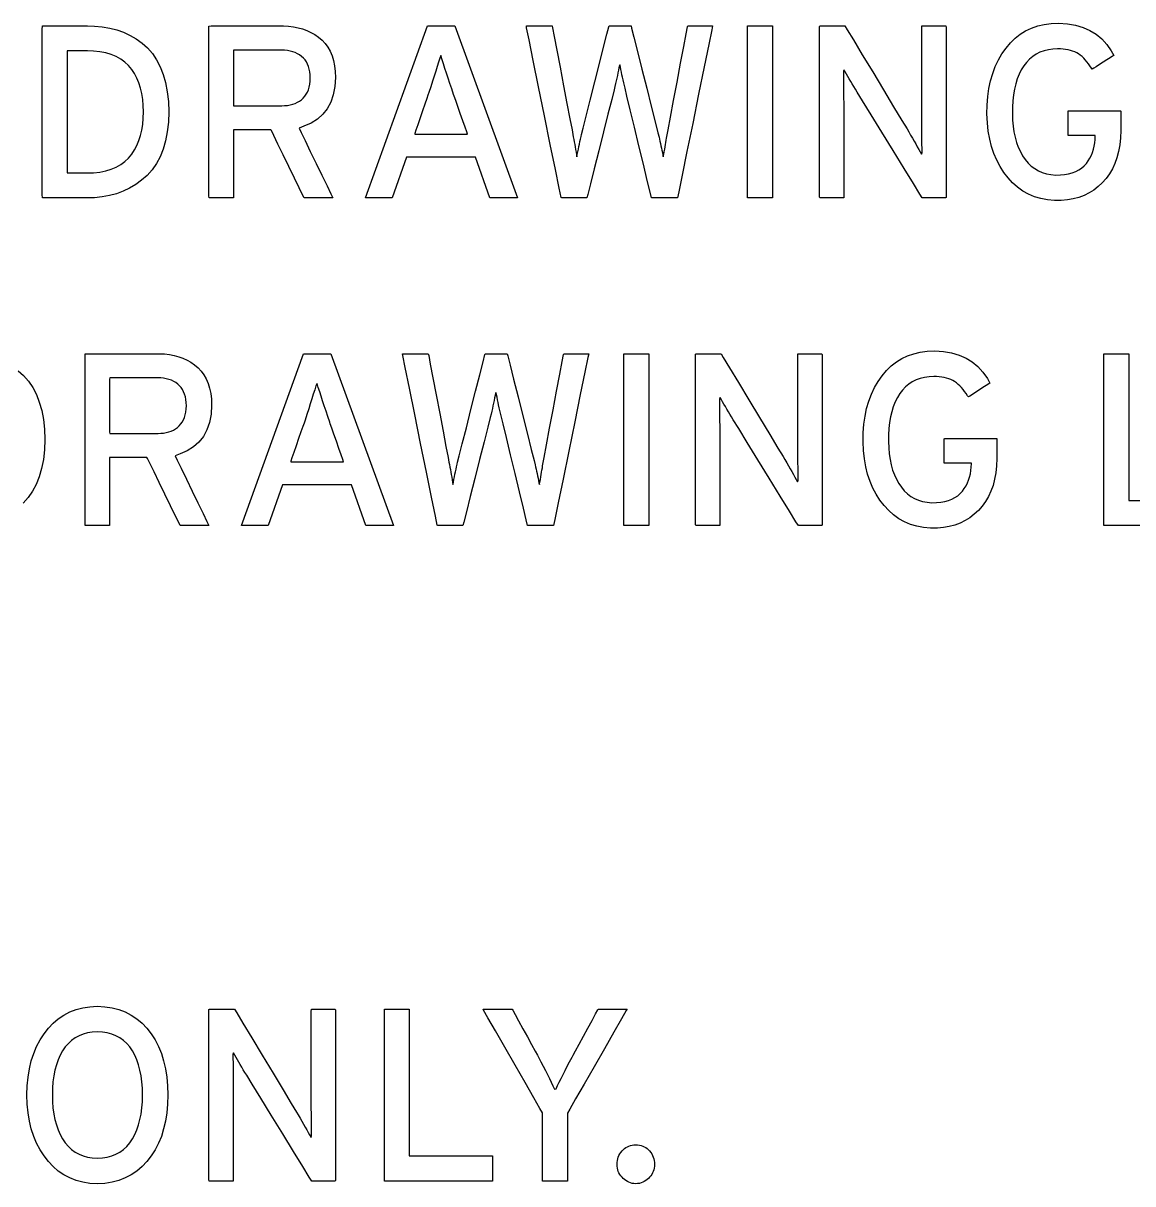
# Model space of a CAD drawing. Extents: x 1 to 47.7, y 0.2 to 33.4.
# Drawn here: x 11.884 to 13.578, y 23.892 to 25.662 of the extents above; entities that cross this region are included whole.
import ezdxf

# ---------------------------------------------------------------- set-up
doc = ezdxf.new("R2010")
doc.units = 0
doc.header["$MEASUREMENT"] = 0
doc.layers.add('6_0____DWG', color=7, linetype='CONTINUOUS')

msp = doc.modelspace()

# ---------------------------------------------------------------- linework, layer by layer
at = {"layer": '6_0____DWG'}
for points in [[(13.5592, 25.4985), (13.5588, 25.4873), (13.5577, 25.4766), (13.5559, 25.4666), (13.5534, 25.4571), (13.5503, 25.4483), (13.5465, 25.4401), (13.542, 25.4324), (13.5369, 25.4254), (13.5311, 25.419), (13.5248, 25.4131), (13.518, 25.4079), (13.5109, 25.4035), (13.5033, 25.3997), (13.4952, 25.3967), (13.4868, 25.3944), (13.4779, 25.3928), (13.4685, 25.3918), (13.4583, 25.3918), (13.4474, 25.3928), (13.4372, 25.3948), (13.4275, 25.3977), (13.4183, 25.4015), (13.4097, 25.4063), (13.4017, 25.4121), (13.3942, 25.4187), (13.3873, 25.4263), (13.3808, 25.4347), (13.375, 25.4437), (13.37, 25.4532), (13.3656, 25.4634), (13.362, 25.4743), (13.3592, 25.4857), (13.3571, 25.4978), (13.3557, 25.5105), (13.3551, 25.5239), (13.3553, 25.5375), (13.3563, 25.5505), (13.3581, 25.5629), (13.3606, 25.5747), (13.3638, 25.5859), (13.3678, 25.5965), (13.3725, 25.6064), (13.378, 25.6158), (13.3842, 25.6245), (13.3908, 25.6324), (13.3981, 25.6394), (13.4058, 25.6455), (13.4141, 25.6507), (13.423, 25.6549), (13.4325, 25.6582), (13.4425, 25.6605), (13.453, 25.662), (13.4645, 25.6624), (13.4778, 25.6615), (13.4902, 25.6594), (13.5017, 25.656), (13.5122, 25.6514), (13.5218, 25.6455), (13.5304, 25.6384), (13.5381, 25.6301), (13.5449, 25.6205), (13.5488, 25.6133), (13.5468, 25.6121), (13.5431, 25.6097), (13.5382, 25.6065), (13.5326, 25.603), (13.527, 25.5994), (13.522, 25.5961), (13.518, 25.5936), (13.5158, 25.5922), (13.5144, 25.5939), (13.5122, 25.5974), (13.5099, 25.6006), (13.5076, 25.6036), (13.5052, 25.6064), (13.5027, 25.609), (13.5002, 25.6114), (13.4975, 25.6136), (13.4949, 25.6156), (13.492, 25.6172), (13.489, 25.6186), (13.4858, 25.6198), (13.4824, 25.6209), (13.4789, 25.6217), (13.4751, 25.6224), (13.4712, 25.6229), (13.4672, 25.6232), (13.4629, 25.6233), (13.4558, 25.6229), (13.4488, 25.622), (13.4422, 25.6203), (13.436, 25.6181), (13.4302, 25.6152), (13.4249, 25.6116), (13.4199, 25.6075), (13.4153, 25.6027), (13.4112, 25.5972), (13.4074, 25.5911), (13.4041, 25.5845), (13.4013, 25.5773), (13.3989, 25.5697), (13.397, 25.5616), (13.3955, 25.553), (13.3945, 25.5439), (13.3939, 25.5343), (13.3938, 25.5243), (13.3942, 25.5146), (13.395, 25.5054), (13.3963, 25.4966), (13.398, 25.4884), (13.4002, 25.4806), (13.4029, 25.4734), (13.406, 25.4666), (13.4095, 25.4603), (13.4135, 25.4544), (13.4179, 25.4491), (13.4227, 25.4444), (13.4279, 25.4405), (13.4335, 25.4372), (13.4395, 25.4346), (13.446, 25.4326), (13.4528, 25.4314), (13.46, 25.4308), (13.4671, 25.431), (13.4736, 25.4316), (13.4797, 25.4327), (13.4853, 25.4342), (13.4905, 25.4362), (13.4952, 25.4386), (13.4995, 25.4414), (13.5034, 25.4447), (13.5068, 25.4484), (13.5097, 25.4524), (13.5122, 25.4566), (13.5144, 25.4609), (13.5162, 25.4653), (13.5177, 25.47), (13.5189, 25.4748), (13.5197, 25.4798), (13.5202, 25.4849), (13.5204, 25.49), (13.5204, 25.49), (13.5204, 25.4901), (13.5204, 25.4903), (13.5204, 25.4904), (13.5204, 25.4906), (13.5204, 25.4908), (13.5204, 25.491), (13.5204, 25.491), (13.5203, 25.4911), (13.5182, 25.4911), (13.5137, 25.4911), (13.5077, 25.4911), (13.5008, 25.4911), (13.4938, 25.4911), (13.4874, 25.4911), (13.4823, 25.4911), (13.4794, 25.4911), (13.4789, 25.4913), (13.4789, 25.4937), (13.4789, 25.4981), (13.4789, 25.5037), (13.4789, 25.5101), (13.4789, 25.5164), (13.4789, 25.522), (13.4789, 25.5263), (13.4789, 25.5285), (13.48, 25.5287), (13.486, 25.5287), (13.4959, 25.5287), (13.5084, 25.5287), (13.5219, 25.5287), (13.5352, 25.5287), (13.5467, 25.5287), (13.5552, 25.5287), (13.5591, 25.5287), (13.5592, 25.528), (13.5592, 25.5254), (13.5592, 25.5215), (13.5592, 25.5167), (13.5592, 25.5116), (13.5592, 25.5067), (13.5592, 25.5025), (13.5592, 25.4996)], [(12.1061, 25.527), (12.1054, 25.5113), (12.1037, 25.4966), (12.1011, 25.4829), (12.0974, 25.4703), (12.0928, 25.4587), (12.0872, 25.4482), (12.0806, 25.4387), (12.0729, 25.4302), (12.0645, 25.4229), (12.0555, 25.4164), (12.0462, 25.4109), (12.0363, 25.4062), (12.026, 25.4023), (12.0153, 25.3994), (12.0041, 25.3973), (11.9925, 25.3962), (11.9821, 25.3958), (11.9787, 25.3958), (11.971, 25.3958), (11.9605, 25.3958), (11.9484, 25.3958), (11.9363, 25.3958), (11.9254, 25.3958), (11.9173, 25.3958), (11.9131, 25.3958), (11.9129, 25.4012), (11.9129, 25.424), (11.9129, 25.4599), (11.9129, 25.5038), (11.9129, 25.5503), (11.9129, 25.5941), (11.9129, 25.6301), (11.9129, 25.6529), (11.9131, 25.6582), (11.9173, 25.6582), (11.9254, 25.6582), (11.9363, 25.6582), (11.9484, 25.6582), (11.9605, 25.6582), (11.971, 25.6582), (11.9787, 25.6582), (11.9821, 25.6582), (11.9927, 25.658), (12.0045, 25.6569), (12.0159, 25.655), (12.0267, 25.6522), (12.0371, 25.6485), (12.047, 25.6439), (12.0563, 25.6384), (12.0652, 25.632), (12.0736, 25.6247), (12.081, 25.6162), (12.0875, 25.6067), (12.0931, 25.5961), (12.0976, 25.5844), (12.1012, 25.5717), (12.1038, 25.5579), (12.1054, 25.543)], [(12.3606, 25.5798), (12.3596, 25.5658), (12.3572, 25.5532), (12.3533, 25.542), (12.348, 25.532), (12.3413, 25.5234), (12.3331, 25.516), (12.3235, 25.51), (12.3124, 25.5054), (12.3049, 25.5025), (12.3081, 25.4959), (12.3141, 25.4834), (12.3221, 25.4669), (12.331, 25.4486), (12.3398, 25.4304), (12.3476, 25.4142), (12.3534, 25.4021), (12.3563, 25.3961), (12.3556, 25.3958), (12.3519, 25.3958), (12.3461, 25.3958), (12.339, 25.3958), (12.3314, 25.3958), (12.3241, 25.3958), (12.318, 25.3958), (12.3139, 25.3958), (12.3125, 25.3959), (12.3103, 25.4004), (12.3051, 25.4111), (12.2978, 25.4262), (12.2893, 25.4437), (12.2807, 25.4615), (12.2727, 25.4779), (12.2664, 25.4909), (12.2628, 25.4985), (12.2617, 25.4997), (12.2578, 25.4997), (12.2509, 25.4997), (12.242, 25.4997), (12.2321, 25.4997), (12.2224, 25.4997), (12.2139, 25.4997), (12.2077, 25.4997), (12.2048, 25.4997), (12.2047, 25.4971), (12.2047, 25.4878), (12.2047, 25.4737), (12.2047, 25.4567), (12.2047, 25.4388), (12.2047, 25.4218), (12.2047, 25.4077), (12.2047, 25.3985), (12.2047, 25.3958), (12.2028, 25.3958), (12.1988, 25.3958), (12.1933, 25.3958), (12.187, 25.3958), (12.1806, 25.3958), (12.1748, 25.3958), (12.1702, 25.3958), (12.1677, 25.3958), (12.1674, 25.3988), (12.1674, 25.418), (12.1674, 25.4508), (12.1674, 25.4922), (12.1674, 25.5374), (12.1674, 25.5815), (12.1674, 25.6195), (12.1674, 25.6467), (12.1674, 25.6581), (12.1709, 25.6582), (12.1814, 25.6582), (12.1968, 25.6582), (12.2153, 25.6582), (12.2345, 25.6582), (12.2526, 25.6582), (12.2673, 25.6582), (12.2766, 25.6582), (12.281, 25.6582), (12.2888, 25.6578), (12.2963, 25.6569), (12.3034, 25.6555), (12.3103, 25.6536), (12.3168, 25.6513), (12.3231, 25.6484), (12.329, 25.645), (12.3347, 25.6411), (12.34, 25.6366), (12.3447, 25.6315), (12.3489, 25.6259), (12.3524, 25.6196), (12.3553, 25.6128), (12.3575, 25.6054), (12.3592, 25.5975), (12.3602, 25.5889)], [(12.8826, 25.3958), (12.8812, 25.3958), (12.8774, 25.3958), (12.8719, 25.3958), (12.8654, 25.3958), (12.8587, 25.3958), (12.8523, 25.3958), (12.8471, 25.3958), (12.8438, 25.3958), (12.8428, 25.3961), (12.8408, 25.4046), (12.8364, 25.4226), (12.8305, 25.4472), (12.8237, 25.4753), (12.8168, 25.5039), (12.8105, 25.5301), (12.8055, 25.5509), (12.8026, 25.5633), (12.8016, 25.5672), (12.8006, 25.5715), (12.7996, 25.5758), (12.7987, 25.5799), (12.7979, 25.5839), (12.797, 25.5878), (12.7962, 25.5916), (12.7955, 25.5953), (12.7948, 25.5989), (12.7941, 25.5979), (12.7933, 25.5943), (12.7926, 25.5906), (12.7917, 25.5868), (12.7909, 25.5828), (12.79, 25.5788), (12.7891, 25.5747), (12.7882, 25.5704), (12.7872, 25.5661), (12.7859, 25.561), (12.7822, 25.5461), (12.7765, 25.5237), (12.7696, 25.4965), (12.7623, 25.4677), (12.7554, 25.4402), (12.7496, 25.4171), (12.7456, 25.4013), (12.7442, 25.3958), (12.7426, 25.3958), (12.7388, 25.3958), (12.7333, 25.3958), (12.727, 25.3958), (12.7203, 25.3958), (12.7142, 25.3958), (12.7091, 25.3958), (12.7059, 25.3958), (12.705, 25.3965), (12.7022, 25.4105), (12.6964, 25.4391), (12.6885, 25.4775), (12.6796, 25.5211), (12.6706, 25.5654), (12.6624, 25.6057), (12.656, 25.6372), (12.6523, 25.6555), (12.652, 25.6582), (12.6547, 25.6582), (12.6594, 25.6582), (12.6654, 25.6582), (12.6721, 25.6582), (12.6787, 25.6582), (12.6846, 25.6582), (12.689, 25.6582), (12.6913, 25.6582), (12.692, 25.6554), (12.6945, 25.6423), (12.6985, 25.6213), (12.7034, 25.5952), (12.7087, 25.5671), (12.7139, 25.5399), (12.7184, 25.5164), (12.7216, 25.4996), (12.7229, 25.4925), (12.7236, 25.489), (12.7243, 25.4852), (12.725, 25.4814), (12.7257, 25.4775), (12.7264, 25.4736), (12.727, 25.4696), (12.7277, 25.4656), (12.7283, 25.4616), (12.7289, 25.4584), (12.7297, 25.4623), (12.7305, 25.4663), (12.7313, 25.4702), (12.7321, 25.4741), (12.7329, 25.478), (12.7337, 25.4818), (12.7345, 25.4857), (12.7354, 25.4894), (12.7361, 25.4926), (12.7385, 25.5021), (12.7432, 25.5206), (12.7494, 25.5451), (12.7564, 25.5729), (12.7635, 25.6009), (12.7699, 25.6261), (12.7749, 25.6458), (12.7777, 25.6568), (12.7784, 25.6582), (12.7808, 25.6582), (12.7848, 25.6582), (12.79, 25.6582), (12.7957, 25.6582), (12.8013, 25.6582), (12.8062, 25.6582), (12.8099, 25.6582), (12.8117, 25.6582), (12.8126, 25.6548), (12.8161, 25.6409), (12.8216, 25.6191), (12.8283, 25.5922), (12.8356, 25.5634), (12.8425, 25.5356), (12.8485, 25.5118), (12.8527, 25.4951), (12.8544, 25.4884), (12.8552, 25.4854), (12.8559, 25.4822), (12.8567, 25.4789), (12.8574, 25.4755), (12.8582, 25.472), (12.8589, 25.4685), (12.8596, 25.4649), (12.8603, 25.4611), (12.861, 25.4586), (12.8617, 25.4626), (12.8624, 25.4664), (12.8631, 25.4702), (12.8637, 25.4738), (12.8643, 25.4772), (12.8649, 25.4806), (12.8654, 25.4838), (12.8659, 25.4869), (12.8663, 25.4896), (12.8682, 25.4998), (12.8718, 25.519), (12.8766, 25.5443), (12.8819, 25.5727), (12.8873, 25.6012), (12.8921, 25.6267), (12.8958, 25.6464), (12.8978, 25.6571), (12.8985, 25.6582), (12.9013, 25.6582), (12.9059, 25.6582), (12.9119, 25.6582), (12.9183, 25.6582), (12.9247, 25.6582), (12.9302, 25.6582), (12.9343, 25.6582), (12.9362, 25.6582), (12.935, 25.6523), (12.9305, 25.63), (12.9235, 25.5957), (12.9149, 25.554), (12.9058, 25.5094), (12.8971, 25.4667), (12.8897, 25.4304), (12.8845, 25.4052)], [(13.2563, 25.3958), (13.2526, 25.4018), (13.2428, 25.4179), (13.2286, 25.4409), (13.2119, 25.468), (13.1945, 25.4962), (13.1784, 25.5225), (13.1652, 25.5438), (13.1569, 25.5573), (13.1543, 25.5616), (13.1518, 25.5657), (13.1494, 25.5697), (13.1471, 25.5736), (13.1449, 25.5774), (13.1428, 25.581), (13.1407, 25.5845), (13.1387, 25.588), (13.1368, 25.5913), (13.136, 25.5891), (13.136, 25.5828), (13.136, 25.5763), (13.1361, 25.5696), (13.1361, 25.5627), (13.1362, 25.5556), (13.1362, 25.5482), (13.1363, 25.5407), (13.1364, 25.533), (13.1364, 25.5282), (13.1364, 25.516), (13.1364, 25.4976), (13.1364, 25.4755), (13.1364, 25.4522), (13.1364, 25.4301), (13.1364, 25.4117), (13.1364, 25.3995), (13.1364, 25.3958), (13.1346, 25.3958), (13.1308, 25.3958), (13.1254, 25.3958), (13.1193, 25.3958), (13.113, 25.3958), (13.1072, 25.3958), (13.1026, 25.3958), (13.0999, 25.3958), (13.0994, 25.3977), (13.0994, 25.4147), (13.0994, 25.4456), (13.0994, 25.4857), (13.0994, 25.5303), (13.0994, 25.5744), (13.0994, 25.6135), (13.0994, 25.6428), (13.0994, 25.6574), (13.1002, 25.6582), (13.1033, 25.6582), (13.1084, 25.6582), (13.1146, 25.6582), (13.1212, 25.6582), (13.1276, 25.6582), (13.1331, 25.6582), (13.1368, 25.6582), (13.1383, 25.6582), (13.1418, 25.6524), (13.1512, 25.6368), (13.1647, 25.6143), (13.1806, 25.588), (13.1972, 25.5606), (13.2126, 25.535), (13.2251, 25.5142), (13.233, 25.5011), (13.2357, 25.4966), (13.2385, 25.4918), (13.2413, 25.4871), (13.2439, 25.4825), (13.2464, 25.4782), (13.2487, 25.474), (13.251, 25.4699), (13.2531, 25.4661), (13.2552, 25.4624), (13.2559, 25.4645), (13.2559, 25.471), (13.2558, 25.4777), (13.2557, 25.4846), (13.2557, 25.4916), (13.2557, 25.4989), (13.2556, 25.5063), (13.2556, 25.5139), (13.2556, 25.5217), (13.2556, 25.5265), (13.2556, 25.5386), (13.2556, 25.5569), (13.2556, 25.5789), (13.2556, 25.6021), (13.2556, 25.6241), (13.2556, 25.6424), (13.2556, 25.6546), (13.2556, 25.6582), (13.2574, 25.6582), (13.2612, 25.6582), (13.2666, 25.6582), (13.2727, 25.6582), (13.279, 25.6582), (13.2848, 25.6582), (13.2894, 25.6582), (13.2921, 25.6582), (13.2926, 25.6564), (13.2926, 25.6394), (13.2926, 25.6084), (13.2926, 25.5683), (13.2926, 25.5238), (13.2926, 25.4796), (13.2926, 25.4405), (13.2926, 25.4113), (13.2926, 25.3967), (13.2919, 25.3958), (13.2889, 25.3958), (13.2842, 25.3958), (13.2784, 25.3958), (13.2722, 25.3958), (13.2663, 25.3958), (13.2612, 25.3958), (13.2576, 25.3958)], [(12.0673, 25.527), (12.067, 25.5368), (12.0662, 25.5462), (12.0648, 25.555), (12.0628, 25.5633), (12.0603, 25.5712), (12.0573, 25.5786), (12.0537, 25.5855), (12.0495, 25.5919), (12.0447, 25.5978), (12.0391, 25.6031), (12.0328, 25.6076), (12.0259, 25.6115), (12.0182, 25.6146), (12.0099, 25.617), (12.0008, 25.6188), (11.9911, 25.6198), (11.9821, 25.6202), (11.9806, 25.6202), (11.9771, 25.6202), (11.9724, 25.6202), (11.967, 25.6202), (11.9615, 25.6202), (11.9566, 25.6202), (11.9529, 25.6202), (11.9511, 25.6202), (11.951, 25.6164), (11.951, 25.6002), (11.951, 25.5747), (11.951, 25.5435), (11.951, 25.5105), (11.951, 25.4794), (11.951, 25.4539), (11.951, 25.4377), (11.9511, 25.4339), (11.9529, 25.4339), (11.9566, 25.4339), (11.9615, 25.4339), (11.967, 25.4339), (11.9724, 25.4339), (11.9771, 25.4339), (11.9806, 25.4339), (11.9821, 25.4339), (11.9911, 25.4342), (12.0008, 25.4353), (12.0099, 25.4371), (12.0182, 25.4396), (12.0259, 25.4428), (12.0328, 25.4467), (12.0391, 25.4514), (12.0447, 25.4567), (12.0495, 25.4627), (12.0537, 25.4691), (12.0573, 25.476), (12.0603, 25.4833), (12.0628, 25.4911), (12.0648, 25.4994), (12.0662, 25.5081), (12.067, 25.5173)], [(12.3221, 25.5787), (12.3219, 25.5835), (12.3214, 25.5881), (12.3205, 25.5923), (12.3193, 25.5963), (12.3179, 25.6), (12.3161, 25.6033), (12.314, 25.6064), (12.3116, 25.6091), (12.3088, 25.6117), (12.3058, 25.614), (12.3026, 25.6159), (12.2991, 25.6176), (12.2954, 25.6189), (12.2915, 25.62), (12.2873, 25.6207), (12.2829, 25.6211), (12.2788, 25.6213), (12.2752, 25.6213), (12.2669, 25.6213), (12.2556, 25.6213), (12.2428, 25.6213), (12.2298, 25.6213), (12.2181, 25.6213), (12.2094, 25.6213), (12.205, 25.6213), (12.2047, 25.6195), (12.2047, 25.6122), (12.2047, 25.6006), (12.2047, 25.5864), (12.2047, 25.5714), (12.2047, 25.5573), (12.2047, 25.5457), (12.2047, 25.5383), (12.205, 25.5366), (12.2094, 25.5366), (12.2181, 25.5366), (12.2298, 25.5366), (12.2428, 25.5366), (12.2556, 25.5366), (12.2669, 25.5366), (12.2752, 25.5366), (12.2788, 25.5366), (12.2828, 25.5367), (12.2872, 25.5371), (12.2913, 25.5378), (12.2952, 25.5388), (12.2989, 25.5401), (12.3023, 25.5417), (12.3055, 25.5435), (12.3085, 25.5457), (12.3112, 25.5482), (12.3137, 25.5509), (12.3159, 25.5539), (12.3177, 25.5573), (12.3193, 25.5609), (12.3205, 25.5649), (12.3213, 25.5692), (12.3219, 25.5738)], [(12.5409, 25.5537), (12.538, 25.5623), (12.5352, 25.5706), (12.5326, 25.5785), (12.5301, 25.5861), (12.5277, 25.5933), (12.5255, 25.6002), (12.5235, 25.6067), (12.5215, 25.6129), (12.5198, 25.6093), (12.5179, 25.603), (12.5159, 25.5962), (12.5137, 25.5891), (12.5113, 25.5816), (12.5087, 25.5738), (12.506, 25.5655), (12.5031, 25.5569), (12.5016, 25.5524), (12.4999, 25.5473), (12.497, 25.539), (12.4934, 25.5287), (12.4896, 25.5178), (12.486, 25.5075), (12.4831, 25.4992), (12.4814, 25.4941), (12.4816, 25.4932), (12.4873, 25.4932), (12.4978, 25.4932), (12.5113, 25.4932), (12.526, 25.4932), (12.5401, 25.4932), (12.552, 25.4932), (12.5598, 25.4932), (12.562, 25.4933), (12.5608, 25.4967), (12.5583, 25.5039), (12.5549, 25.5137), (12.5511, 25.5246), (12.5473, 25.5353), (12.5441, 25.5446), (12.5418, 25.5512)], [(12.1714, 25.0798), (12.1705, 25.0658), (12.168, 25.0532), (12.1642, 25.042), (12.1589, 25.032), (12.1521, 25.0234), (12.144, 25.016), (12.1343, 25.01), (12.1233, 25.0054), (12.1157, 25.0025), (12.1189, 24.9959), (12.125, 24.9834), (12.1329, 24.9669), (12.1418, 24.9486), (12.1506, 24.9304), (12.1585, 24.9142), (12.1643, 24.9021), (12.1672, 24.8961), (12.1665, 24.8958), (12.1628, 24.8958), (12.157, 24.8958), (12.1499, 24.8958), (12.1423, 24.8958), (12.135, 24.8958), (12.1289, 24.8958), (12.1247, 24.8958), (12.1234, 24.8959), (12.1212, 24.9004), (12.116, 24.9111), (12.1087, 24.9262), (12.1002, 24.9437), (12.0915, 24.9615), (12.0836, 24.9779), (12.0773, 24.9909), (12.0736, 24.9985), (12.0726, 24.9997), (12.0687, 24.9997), (12.0618, 24.9997), (12.0528, 24.9997), (12.043, 24.9997), (12.0332, 24.9997), (12.0247, 24.9997), (12.0185, 24.9997), (12.0157, 24.9997), (12.0156, 24.9971), (12.0156, 24.9878), (12.0156, 24.9737), (12.0156, 24.9567), (12.0156, 24.9388), (12.0156, 24.9218), (12.0156, 24.9077), (12.0156, 24.8985), (12.0155, 24.8958), (12.0137, 24.8958), (12.0097, 24.8958), (12.0041, 24.8958), (11.9978, 24.8958), (11.9914, 24.8958), (11.9856, 24.8958), (11.9811, 24.8958), (11.9786, 24.8958), (11.9783, 24.8988), (11.9783, 24.918), (11.9783, 24.9508), (11.9783, 24.9922), (11.9783, 25.0374), (11.9783, 25.0815), (11.9783, 25.1195), (11.9783, 25.1467), (11.9783, 25.1581), (11.9817, 25.1582), (11.9922, 25.1582), (12.0077, 25.1582), (12.0261, 25.1582), (12.0454, 25.1582), (12.0634, 25.1582), (12.0781, 25.1582), (12.0875, 25.1582), (12.0919, 25.1582), (12.0997, 25.1578), (12.1071, 25.1569), (12.1143, 25.1555), (12.1212, 25.1536), (12.1277, 25.1513), (12.1339, 25.1484), (12.1399, 25.145), (12.1455, 25.1411), (12.1508, 25.1366), (12.1556, 25.1315), (12.1597, 25.1259), (12.1632, 25.1196), (12.1661, 25.1128), (12.1684, 25.1054), (12.17, 25.0975), (12.171, 25.0889)], [(12.6935, 24.8958), (12.692, 24.8958), (12.6882, 24.8958), (12.6827, 24.8958), (12.6763, 24.8958), (12.6695, 24.8958), (12.6632, 24.8958), (12.658, 24.8958), (12.6546, 24.8958), (12.6537, 24.8961), (12.6516, 24.9046), (12.6473, 24.9226), (12.6414, 24.9472), (12.6346, 24.9753), (12.6277, 25.0039), (12.6214, 25.0301), (12.6164, 25.0509), (12.6134, 25.0633), (12.6125, 25.0672), (12.6115, 25.0715), (12.6105, 25.0758), (12.6096, 25.0799), (12.6087, 25.0839), (12.6079, 25.0878), (12.6071, 25.0916), (12.6063, 25.0953), (12.6056, 25.0989), (12.6049, 25.0979), (12.6042, 25.0943), (12.6034, 25.0906), (12.6026, 25.0868), (12.6018, 25.0828), (12.6009, 25.0788), (12.6, 25.0747), (12.599, 25.0704), (12.598, 25.0661), (12.5968, 25.061), (12.593, 25.0461), (12.5873, 25.0237), (12.5805, 24.9965), (12.5732, 24.9677), (12.5663, 24.9402), (12.5604, 24.9171), (12.5564, 24.9013), (12.555, 24.8958), (12.5535, 24.8958), (12.5497, 24.8958), (12.5442, 24.8958), (12.5378, 24.8958), (12.5312, 24.8958), (12.525, 24.8958), (12.52, 24.8958), (12.5168, 24.8958), (12.5159, 24.8965), (12.513, 24.9105), (12.5072, 24.9391), (12.4994, 24.9775), (12.4905, 25.0211), (12.4815, 25.0654), (12.4733, 25.1057), (12.4668, 25.1372), (12.4631, 25.1555), (12.4629, 25.1582), (12.4655, 25.1582), (12.4702, 25.1582), (12.4763, 25.1582), (12.483, 25.1582), (12.4896, 25.1582), (12.4955, 25.1582), (12.4999, 25.1582), (12.5022, 25.1582), (12.5028, 25.1554), (12.5053, 25.1423), (12.5093, 25.1213), (12.5143, 25.0952), (12.5196, 25.0671), (12.5248, 25.0399), (12.5292, 25.0164), (12.5324, 24.9996), (12.5338, 24.9925), (12.5345, 24.989), (12.5352, 24.9852), (12.5359, 24.9814), (12.5366, 24.9775), (12.5372, 24.9736), (12.5379, 24.9696), (12.5385, 24.9656), (12.5391, 24.9616), (12.5397, 24.9584), (12.5405, 24.9623), (12.5413, 24.9663), (12.5421, 24.9702), (12.5429, 24.9741), (12.5438, 24.978), (12.5446, 24.9818), (12.5454, 24.9857), (12.5462, 24.9894), (12.547, 24.9926), (12.5493, 25.0021), (12.554, 25.0206), (12.5603, 25.0451), (12.5673, 25.0729), (12.5744, 25.1009), (12.5808, 25.1261), (12.5858, 25.1458), (12.5886, 25.1568), (12.5893, 25.1582), (12.5916, 25.1582), (12.5957, 25.1582), (12.6008, 25.1582), (12.6065, 25.1582), (12.6121, 25.1582), (12.6171, 25.1582), (12.6207, 25.1582), (12.6225, 25.1582), (12.6235, 25.1548), (12.627, 25.1409), (12.6324, 25.1191), (12.6392, 25.0922), (12.6464, 25.0634), (12.6534, 25.0356), (12.6594, 25.0118), (12.6636, 24.9951), (12.6653, 24.9884), (12.666, 24.9854), (12.6668, 24.9822), (12.6675, 24.9789), (12.6683, 24.9755), (12.669, 24.972), (12.6697, 24.9685), (12.6704, 24.9649), (12.6711, 24.9611), (12.6718, 24.9586), (12.6726, 24.9626), (12.6733, 24.9664), (12.674, 24.9702), (12.6746, 24.9738), (12.6752, 24.9772), (12.6757, 24.9806), (12.6763, 24.9838), (12.6767, 24.9869), (12.6772, 24.9896), (12.6791, 24.9998), (12.6827, 25.019), (12.6874, 25.0443), (12.6928, 25.0727), (12.6981, 25.1012), (12.7029, 25.1267), (12.7066, 25.1464), (12.7086, 25.1571), (12.7093, 25.1582), (12.7121, 25.1582), (12.7168, 25.1582), (12.7227, 25.1582), (12.7292, 25.1582), (12.7355, 25.1582), (12.7411, 25.1582), (12.7451, 25.1582), (12.7471, 25.1582), (12.7459, 25.1523), (12.7414, 25.13), (12.7343, 25.0957), (12.7258, 25.054), (12.7167, 25.0094), (12.708, 24.9667), (12.7005, 24.9304), (12.6954, 24.9052)], [(13.0672, 24.8958), (13.0635, 24.9018), (13.0536, 24.9179), (13.0394, 24.9409), (13.0227, 24.968), (13.0054, 24.9962), (12.9892, 25.0225), (12.9761, 25.0438), (12.9678, 25.0573), (12.9651, 25.0616), (12.9627, 25.0657), (12.9603, 25.0697), (12.958, 25.0736), (12.9558, 25.0774), (12.9536, 25.081), (12.9515, 25.0845), (12.9496, 25.088), (12.9477, 25.0913), (12.9469, 25.0891), (12.9469, 25.0828), (12.9469, 25.0763), (12.9469, 25.0696), (12.947, 25.0627), (12.947, 25.0556), (12.9471, 25.0482), (12.9471, 25.0407), (12.9472, 25.033), (12.9472, 25.0282), (12.9472, 25.016), (12.9472, 24.9976), (12.9472, 24.9755), (12.9472, 24.9522), (12.9472, 24.9301), (12.9472, 24.9117), (12.9472, 24.8995), (12.9472, 24.8958), (12.9455, 24.8958), (12.9416, 24.8958), (12.9363, 24.8958), (12.9301, 24.8958), (12.9238, 24.8958), (12.918, 24.8958), (12.9134, 24.8958), (12.9107, 24.8958), (12.9103, 24.8977), (12.9103, 24.9147), (12.9103, 24.9456), (12.9103, 24.9857), (12.9103, 25.0303), (12.9103, 25.0744), (12.9103, 25.1135), (12.9103, 25.1428), (12.9103, 25.1574), (12.911, 25.1582), (12.9142, 25.1582), (12.9192, 25.1582), (12.9254, 25.1582), (12.9321, 25.1582), (12.9385, 25.1582), (12.9439, 25.1582), (12.9477, 25.1582), (12.9491, 25.1582), (12.9526, 25.1524), (12.962, 25.1368), (12.9756, 25.1143), (12.9915, 25.088), (13.008, 25.0606), (13.0234, 25.035), (13.036, 25.0142), (13.0439, 25.0011), (13.0466, 24.9966), (13.0494, 24.9918), (13.0521, 24.9871), (13.0547, 24.9825), (13.0572, 24.9782), (13.0596, 24.974), (13.0618, 24.9699), (13.064, 24.9661), (13.066, 24.9624), (13.0668, 24.9645), (13.0667, 24.971), (13.0666, 24.9777), (13.0666, 24.9846), (13.0665, 24.9916), (13.0665, 24.9989), (13.0665, 25.0063), (13.0665, 25.0139), (13.0665, 25.0217), (13.0665, 25.0265), (13.0665, 25.0386), (13.0665, 25.0569), (13.0665, 25.0789), (13.0665, 25.1021), (13.0665, 25.1241), (13.0665, 25.1424), (13.0665, 25.1546), (13.0665, 25.1582), (13.0682, 25.1582), (13.0721, 25.1582), (13.0774, 25.1582), (13.0836, 25.1582), (13.0899, 25.1582), (13.0957, 25.1582), (13.1002, 25.1582), (13.103, 25.1582), (13.1034, 25.1564), (13.1034, 25.1394), (13.1034, 25.1084), (13.1034, 25.0683), (13.1034, 25.0238), (13.1034, 24.9796), (13.1034, 24.9405), (13.1034, 24.9113), (13.1034, 24.8967), (13.1027, 24.8958), (13.0998, 24.8958), (13.0951, 24.8958), (13.0893, 24.8958), (13.0831, 24.8958), (13.0771, 24.8958), (13.072, 24.8958), (13.0685, 24.8958)], [(13.37, 24.9985), (13.3696, 24.9873), (13.3685, 24.9766), (13.3667, 24.9666), (13.3643, 24.9571), (13.3612, 24.9483), (13.3574, 24.9401), (13.3529, 24.9324), (13.3477, 24.9254), (13.3419, 24.919), (13.3356, 24.9131), (13.3289, 24.9079), (13.3217, 24.9035), (13.3141, 24.8997), (13.3061, 24.8967), (13.2976, 24.8944), (13.2887, 24.8928), (13.2794, 24.8918), (13.2691, 24.8918), (13.2583, 24.8928), (13.248, 24.8948), (13.2383, 24.8977), (13.2292, 24.9015), (13.2206, 24.9063), (13.2125, 24.9121), (13.2051, 24.9187), (13.1981, 24.9263), (13.1917, 24.9347), (13.1859, 24.9437), (13.1808, 24.9532), (13.1765, 24.9634), (13.1729, 24.9743), (13.17, 24.9857), (13.1679, 24.9978), (13.1666, 25.0105), (13.1659, 25.0239), (13.1662, 25.0375), (13.1672, 25.0505), (13.169, 25.0629), (13.1714, 25.0747), (13.1747, 25.0859), (13.1787, 25.0965), (13.1834, 25.1064), (13.1888, 25.1158), (13.195, 25.1245), (13.2017, 25.1324), (13.2089, 25.1394), (13.2167, 25.1455), (13.225, 25.1507), (13.2339, 25.1549), (13.2433, 25.1582), (13.2533, 25.1605), (13.2639, 25.162), (13.2754, 25.1624), (13.2887, 25.1615), (13.3011, 25.1594), (13.3125, 25.156), (13.3231, 25.1514), (13.3326, 25.1455), (13.3413, 25.1384), (13.349, 25.1301), (13.3558, 25.1205), (13.3596, 25.1133), (13.3577, 25.1121), (13.354, 25.1097), (13.349, 25.1065), (13.3435, 25.103), (13.3379, 25.0994), (13.3328, 25.0961), (13.3289, 25.0936), (13.3267, 25.0922), (13.3253, 25.0939), (13.3231, 25.0974), (13.3208, 25.1006), (13.3185, 25.1036), (13.316, 25.1064), (13.3136, 25.109), (13.311, 25.1114), (13.3084, 25.1136), (13.3057, 25.1156), (13.3029, 25.1172), (13.2998, 25.1186), (13.2966, 25.1198), (13.2933, 25.1209), (13.2897, 25.1217), (13.286, 25.1224), (13.2821, 25.1229), (13.278, 25.1232), (13.2738, 25.1233), (13.2667, 25.1229), (13.2597, 25.122), (13.2531, 25.1203), (13.2469, 25.1181), (13.2411, 25.1152), (13.2357, 25.1116), (13.2308, 25.1075), (13.2262, 25.1027), (13.222, 25.0972), (13.2183, 25.0911), (13.215, 25.0845), (13.2121, 25.0773), (13.2098, 25.0697), (13.2078, 25.0616), (13.2064, 25.053), (13.2054, 25.0439), (13.2048, 25.0343), (13.2047, 25.0243), (13.2051, 25.0146), (13.2059, 25.0054), (13.2072, 24.9966), (13.2089, 24.9884), (13.2111, 24.9806), (13.2137, 24.9734), (13.2168, 24.9666), (13.2204, 24.9603), (13.2244, 24.9544), (13.2288, 24.9491), (13.2336, 24.9444), (13.2388, 24.9405), (13.2444, 24.9372), (13.2504, 24.9346), (13.2568, 24.9326), (13.2636, 24.9314), (13.2709, 24.9308), (13.278, 24.931), (13.2845, 24.9316), (13.2905, 24.9327), (13.2961, 24.9342), (13.3013, 24.9362), (13.3061, 24.9386), (13.3104, 24.9414), (13.3142, 24.9447), (13.3177, 24.9484), (13.3205, 24.9524), (13.3231, 24.9566), (13.3252, 24.9609), (13.3271, 24.9653), (13.3286, 24.97), (13.3298, 24.9748), (13.3306, 24.9798), (13.3311, 24.9849), (13.3312, 24.99), (13.3312, 24.99), (13.3312, 24.9901), (13.3312, 24.9903), (13.3312, 24.9904), (13.3312, 24.9906), (13.3312, 24.9908), (13.3312, 24.991), (13.3312, 24.991), (13.3312, 24.9911), (13.329, 24.9911), (13.3246, 24.9911), (13.3185, 24.9911), (13.3117, 24.9911), (13.3047, 24.9911), (13.2983, 24.9911), (13.2932, 24.9911), (13.2902, 24.9911), (13.2897, 24.9913), (13.2897, 24.9937), (13.2897, 24.9981), (13.2897, 25.0037), (13.2897, 25.0101), (13.2897, 25.0164), (13.2897, 25.022), (13.2897, 25.0263), (13.2897, 25.0285), (13.2908, 25.0287), (13.2969, 25.0287), (13.3068, 25.0287), (13.3192, 25.0287), (13.3328, 25.0287), (13.3461, 25.0287), (13.3576, 25.0287), (13.366, 25.0287), (13.3699, 25.0287), (13.37, 25.028), (13.37, 25.0254), (13.37, 25.0215), (13.37, 25.0167), (13.37, 25.0116), (13.37, 25.0067), (13.37, 25.0025), (13.37, 24.9996)], [(12.133, 25.0787), (12.1328, 25.0835), (12.1322, 25.0881), (12.1314, 25.0923), (12.1302, 25.0963), (12.1287, 25.1), (12.1269, 25.1033), (12.1248, 25.1064), (12.1224, 25.1091), (12.1197, 25.1117), (12.1167, 25.114), (12.1135, 25.1159), (12.11, 25.1176), (12.1063, 25.1189), (12.1023, 25.12), (12.0982, 25.1207), (12.0937, 25.1211), (12.0897, 25.1213), (12.086, 25.1213), (12.0778, 25.1213), (12.0665, 25.1213), (12.0536, 25.1213), (12.0406, 25.1213), (12.029, 25.1213), (12.0202, 25.1213), (12.0158, 25.1213), (12.0156, 25.1195), (12.0156, 25.1122), (12.0156, 25.1006), (12.0156, 25.0864), (12.0156, 25.0714), (12.0156, 25.0573), (12.0156, 25.0457), (12.0156, 25.0383), (12.0158, 25.0366), (12.0202, 25.0366), (12.029, 25.0366), (12.0406, 25.0366), (12.0536, 25.0366), (12.0665, 25.0366), (12.0778, 25.0366), (12.086, 25.0366), (12.0897, 25.0366), (12.0937, 25.0367), (12.098, 25.0371), (12.1021, 25.0378), (12.106, 25.0388), (12.1097, 25.0401), (12.1132, 25.0417), (12.1164, 25.0435), (12.1193, 25.0457), (12.1221, 25.0482), (12.1246, 25.0509), (12.1267, 25.0539), (12.1286, 25.0573), (12.1301, 25.0609), (12.1313, 25.0649), (12.1322, 25.0692), (12.1328, 25.0738)], [(12.3518, 25.0537), (12.3489, 25.0623), (12.3461, 25.0706), (12.3434, 25.0785), (12.3409, 25.0861), (12.3386, 25.0933), (12.3364, 25.1002), (12.3343, 25.1067), (12.3324, 25.1129), (12.3306, 25.1093), (12.3288, 25.103), (12.3267, 25.0962), (12.3245, 25.0891), (12.3221, 25.0816), (12.3196, 25.0738), (12.3169, 25.0655), (12.314, 25.0569), (12.3125, 25.0524), (12.3107, 25.0473), (12.3078, 25.039), (12.3042, 25.0287), (12.3004, 25.0178), (12.2969, 25.0075), (12.294, 24.9992), (12.2922, 24.9941), (12.2925, 24.9932), (12.2982, 24.9932), (12.3087, 24.9932), (12.3221, 24.9932), (12.3368, 24.9932), (12.351, 24.9932), (12.3629, 24.9932), (12.3707, 24.9932), (12.3728, 24.9933), (12.3716, 24.9967), (12.3691, 25.0039), (12.3657, 25.0137), (12.3619, 25.0246), (12.3582, 25.0353), (12.3549, 25.0446), (12.3526, 25.0512)], [(12.1048, 24.0271), (12.1043, 24.0132), (12.1031, 23.9999), (12.101, 23.9872), (12.0982, 23.9753), (12.0947, 23.964), (12.0903, 23.9534), (12.0852, 23.9435), (12.0793, 23.9343), (12.0726, 23.9256), (12.0652, 23.9178), (12.0572, 23.9111), (12.0486, 23.9053), (12.0395, 23.9006), (12.0297, 23.8968), (12.0194, 23.8941), (12.0085, 23.8923), (11.9969, 23.8916), (11.9855, 23.8923), (11.9747, 23.8941), (11.9645, 23.8968), (11.9548, 23.9006), (11.9458, 23.9053), (11.9374, 23.9111), (11.9295, 23.9178), (11.9223, 23.9256), (11.9156, 23.9343), (11.9096, 23.9435), (11.9043, 23.9534), (11.8998, 23.964), (11.8962, 23.9753), (11.8933, 23.9872), (11.8912, 23.9999), (11.89, 24.0132), (11.8895, 24.0271), (11.89, 24.0411), (11.8912, 24.0544), (11.8933, 24.0671), (11.8962, 24.0791), (11.8998, 24.0904), (11.9043, 24.1011), (11.9096, 24.1111), (11.9156, 24.1205), (11.9223, 24.1291), (11.9295, 24.1368), (11.9374, 24.1434), (11.9458, 24.1491), (11.9548, 24.1538), (11.9645, 24.1574), (11.9747, 24.1601), (11.9855, 24.1618), (11.9969, 24.1624), (12.0085, 24.1618), (12.0194, 24.1601), (12.0297, 24.1574), (12.0395, 24.1538), (12.0486, 24.1491), (12.0572, 24.1434), (12.0652, 24.1368), (12.0726, 24.1291), (12.0793, 24.1205), (12.0852, 24.1111), (12.0903, 24.1011), (12.0947, 24.0904), (12.0982, 24.0791), (12.101, 24.0671), (12.1031, 24.0544), (12.1043, 24.0411)], [(12.3243, 23.8958), (12.3206, 23.9018), (12.3108, 23.9179), (12.2966, 23.9409), (12.2799, 23.968), (12.2625, 23.9962), (12.2464, 24.0225), (12.2332, 24.0438), (12.225, 24.0573), (12.2223, 24.0616), (12.2198, 24.0657), (12.2175, 24.0697), (12.2152, 24.0736), (12.2129, 24.0774), (12.2108, 24.081), (12.2087, 24.0845), (12.2067, 24.088), (12.2048, 24.0913), (12.204, 24.0891), (12.204, 24.0828), (12.2041, 24.0763), (12.2041, 24.0696), (12.2041, 24.0627), (12.2042, 24.0556), (12.2042, 24.0482), (12.2043, 24.0407), (12.2044, 24.033), (12.2044, 24.0282), (12.2044, 24.016), (12.2044, 23.9976), (12.2044, 23.9755), (12.2044, 23.9522), (12.2044, 23.9301), (12.2044, 23.9117), (12.2044, 23.8995), (12.2044, 23.8958), (12.2026, 23.8958), (12.1988, 23.8958), (12.1934, 23.8958), (12.1873, 23.8958), (12.181, 23.8958), (12.1752, 23.8958), (12.1706, 23.8958), (12.1679, 23.8958), (12.1674, 23.8977), (12.1674, 23.9147), (12.1674, 23.9456), (12.1674, 23.9857), (12.1674, 24.0303), (12.1674, 24.0744), (12.1674, 24.1135), (12.1674, 24.1428), (12.1674, 24.1574), (12.1682, 24.1582), (12.1714, 24.1582), (12.1764, 24.1582), (12.1826, 24.1582), (12.1892, 24.1582), (12.1956, 24.1582), (12.2011, 24.1582), (12.2048, 24.1582), (12.2063, 24.1582), (12.2098, 24.1524), (12.2192, 24.1368), (12.2327, 24.1143), (12.2486, 24.088), (12.2652, 24.0606), (12.2806, 24.035), (12.2931, 24.0142), (12.301, 24.0011), (12.3037, 23.9966), (12.3066, 23.9918), (12.3093, 23.9871), (12.3119, 23.9825), (12.3144, 23.9782), (12.3167, 23.974), (12.319, 23.9699), (12.3211, 23.9661), (12.3232, 23.9624), (12.3239, 23.9645), (12.3239, 23.971), (12.3238, 23.9777), (12.3237, 23.9846), (12.3237, 23.9916), (12.3237, 23.9989), (12.3236, 24.0063), (12.3236, 24.0139), (12.3236, 24.0217), (12.3236, 24.0265), (12.3236, 24.0386), (12.3236, 24.0569), (12.3236, 24.0789), (12.3236, 24.1021), (12.3236, 24.1241), (12.3236, 24.1424), (12.3236, 24.1546), (12.3237, 24.1582), (12.3254, 24.1582), (12.3292, 24.1582), (12.3346, 24.1582), (12.3407, 24.1582), (12.347, 24.1582), (12.3528, 24.1582), (12.3574, 24.1582), (12.3601, 24.1582), (12.3606, 24.1564), (12.3606, 24.1394), (12.3606, 24.1084), (12.3606, 24.0683), (12.3606, 24.0238), (12.3606, 23.9796), (12.3606, 23.9405), (12.3606, 23.9113), (12.3606, 23.8967), (12.3599, 23.8958), (12.3569, 23.8958), (12.3522, 23.8958), (12.3464, 23.8958), (12.3402, 23.8958), (12.3343, 23.8958), (12.3292, 23.8958), (12.3256, 23.8958)], [(12.7147, 23.9995), (12.7147, 23.9957), (12.7147, 23.9854), (12.7147, 23.9707), (12.7147, 23.9534), (12.7147, 23.9355), (12.7147, 23.9189), (12.7147, 23.9056), (12.7147, 23.8974), (12.7145, 23.8958), (12.7121, 23.8958), (12.7077, 23.8958), (12.7019, 23.8958), (12.6954, 23.8958), (12.6889, 23.8958), (12.6832, 23.8958), (12.6789, 23.8958), (12.6768, 23.8958), (12.6766, 23.8979), (12.6766, 23.9066), (12.6766, 23.9204), (12.6766, 23.9372), (12.6766, 23.9551), (12.6766, 23.9723), (12.6766, 23.9867), (12.6766, 23.9964), (12.6766, 23.9997), (12.6727, 24.0066), (12.6632, 24.023), (12.65, 24.046), (12.6347, 24.0727), (12.619, 24.1), (12.6046, 24.125), (12.5932, 24.1448), (12.5866, 24.1564), (12.5859, 24.1582), (12.5889, 24.1582), (12.5943, 24.1582), (12.6013, 24.1582), (12.6089, 24.1582), (12.6165, 24.1582), (12.6231, 24.1582), (12.6279, 24.1582), (12.6301, 24.1582), (12.6312, 24.1564), (12.6347, 24.15), (12.6401, 24.1401), (12.6465, 24.1283), (12.6534, 24.1158), (12.6598, 24.1039), (12.6652, 24.0941), (12.6687, 24.0877), (12.6704, 24.0846), (12.6741, 24.0776), (12.6776, 24.0709), (12.6809, 24.0645), (12.684, 24.0583), (12.687, 24.0523), (12.6898, 24.0467), (12.6924, 24.0412), (12.6949, 24.0361), (12.6972, 24.0364), (12.6996, 24.0415), (12.7021, 24.0468), (12.7049, 24.0524), (12.7079, 24.0584), (12.711, 24.0645), (12.7144, 24.071), (12.7179, 24.0778), (12.7217, 24.0848), (12.7233, 24.0877), (12.727, 24.0946), (12.7325, 24.1047), (12.7391, 24.1167), (12.746, 24.1293), (12.7525, 24.141), (12.7577, 24.1507), (12.7611, 24.1568), (12.762, 24.1582), (12.7645, 24.1582), (12.7694, 24.1582), (12.776, 24.1582), (12.7835, 24.1582), (12.791, 24.1582), (12.7978, 24.1582), (12.8029, 24.1582), (12.8056, 24.1582), (12.8044, 24.1558), (12.7973, 24.1433), (12.7856, 24.1229), (12.771, 24.0975), (12.7552, 24.0701), (12.7401, 24.0437), (12.7271, 24.0211), (12.7181, 24.0054)], [(12.066, 24.0271), (12.0658, 24.0374), (12.065, 24.0472), (12.0638, 24.0565), (12.0621, 24.0652), (12.06, 24.0733), (12.0573, 24.081), (12.0542, 24.0881), (12.0506, 24.0947), (12.0465, 24.1006), (12.0419, 24.1059), (12.0368, 24.1104), (12.0313, 24.1143), (12.0254, 24.1174), (12.0189, 24.1199), (12.0121, 24.1217), (12.0047, 24.1228), (11.9969, 24.1233), (11.9893, 24.1228), (11.9821, 24.1217), (11.9754, 24.1199), (11.969, 24.1174), (11.9632, 24.1143), (11.9577, 24.1104), (11.9527, 24.1059), (11.9481, 24.1006), (11.944, 24.0947), (11.9403, 24.0881), (11.9371, 24.081), (11.9344, 24.0733), (11.9322, 24.0652), (11.9305, 24.0565), (11.9292, 24.0472), (11.9285, 24.0374), (11.9283, 24.0271), (11.9285, 24.0169), (11.9292, 24.0073), (11.9305, 23.9981), (11.9322, 23.9895), (11.9344, 23.9814), (11.9371, 23.9738), (11.9403, 23.9668), (11.944, 23.9603), (11.9481, 23.9542), (11.9527, 23.9487), (11.9577, 23.944), (11.9632, 23.9399), (11.969, 23.9366), (11.9754, 23.9341), (11.9821, 23.9322), (11.9893, 23.9312), (11.9969, 23.9308), (12.0047, 23.9312), (12.0121, 23.9322), (12.0189, 23.9341), (12.0254, 23.9366), (12.0313, 23.9399), (12.0368, 23.944), (12.0419, 23.9487), (12.0465, 23.9542), (12.0506, 23.9603), (12.0542, 23.9668), (12.0573, 23.9738), (12.06, 23.9814), (12.0621, 23.9895), (12.0638, 23.9981), (12.065, 24.0073), (12.0658, 24.0169)], [(12.8475, 23.9213), (12.8473, 23.9184), (12.8469, 23.9157), (12.8463, 23.9131), (12.8454, 23.9106), (12.8444, 23.9082), (12.8432, 23.906), (12.8417, 23.9038), (12.8401, 23.9018), (12.8382, 23.8998), (12.8362, 23.898), (12.8341, 23.8964), (12.8319, 23.8951), (12.8295, 23.8939), (12.8271, 23.893), (12.8245, 23.8923), (12.8217, 23.8919), (12.8189, 23.8916), (12.8161, 23.8919), (12.8135, 23.8923), (12.8109, 23.893), (12.8085, 23.8939), (12.8062, 23.8951), (12.804, 23.8964), (12.8019, 23.898), (12.7999, 23.8998), (12.798, 23.9018), (12.7962, 23.9038), (12.7947, 23.906), (12.7933, 23.9082), (12.7923, 23.9106), (12.7914, 23.9131), (12.7908, 23.9157), (12.7905, 23.9184), (12.7904, 23.9213), (12.7905, 23.9242), (12.7908, 23.9271), (12.7914, 23.9298), (12.7923, 23.9324), (12.7933, 23.9349), (12.7947, 23.9373), (12.7962, 23.9395), (12.798, 23.9417), (12.7999, 23.9436), (12.8019, 23.9454), (12.804, 23.9469), (12.8062, 23.9481), (12.8085, 23.9492), (12.8109, 23.9501), (12.8135, 23.9507), (12.8161, 23.9511), (12.8189, 23.9513), (12.8217, 23.9511), (12.8245, 23.9507), (12.8271, 23.9501), (12.8295, 23.9492), (12.8319, 23.9481), (12.8341, 23.9469), (12.8362, 23.9454), (12.8382, 23.9436), (12.8401, 23.9417), (12.8417, 23.9395), (12.8432, 23.9373), (12.8444, 23.9349), (12.8454, 23.9324), (12.8463, 23.9298), (12.8469, 23.9271), (12.8473, 23.9242)]]:
    msp.add_lwpolyline(points, close=True, dxfattribs=at)
for points in [[(12.5961, 25.3958), (12.5741, 25.4581), (12.469, 25.4581), (12.4472, 25.3958), (12.4064, 25.3958), (12.5008, 25.6582), (12.5426, 25.6582), (12.6382, 25.3958), (12.5961, 25.3958)], [(12.9897, 25.3958), (12.9897, 25.6582), (13.0278, 25.6582), (13.0278, 25.3958), (12.9897, 25.3958)], [(12.4069, 24.8958), (12.3849, 24.9581), (12.2798, 24.9581), (12.258, 24.8958), (12.2172, 24.8958), (12.3117, 25.1582), (12.3534, 25.1582), (12.449, 24.8958), (12.4069, 24.8958)], [(12.8006, 24.8958), (12.8006, 25.1582), (12.8387, 25.1582), (12.8387, 24.8958), (12.8006, 24.8958)], [(13.5334, 24.8958), (13.5334, 25.1582), (13.5714, 25.1582), (13.5714, 24.9343), (13.6982, 24.9343), (13.6982, 24.8958), (13.5334, 24.8958)], [(11.8761, 25.132), (11.8844, 25.1247), (11.8919, 25.1162), (11.8984, 25.1067), (11.9039, 25.0961), (11.9084, 25.0844), (11.912, 25.0717), (11.9146, 25.0579), (11.9162, 25.043), (11.9169, 25.027), (11.9162, 25.0113), (11.9146, 24.9966), (11.9119, 24.9829), (11.9083, 24.9703), (11.9036, 24.9587), (11.898, 24.9482), (11.8914, 24.9387), (11.8838, 24.9302)], [(12.4351, 23.8958), (12.4351, 24.1582), (12.4732, 24.1582), (12.4732, 23.9343), (12.6, 23.9343), (12.6, 23.8958), (12.4351, 23.8958)]]:
    msp.add_lwpolyline(points, dxfattribs=at)

doc.saveas('drawing.dxf')
